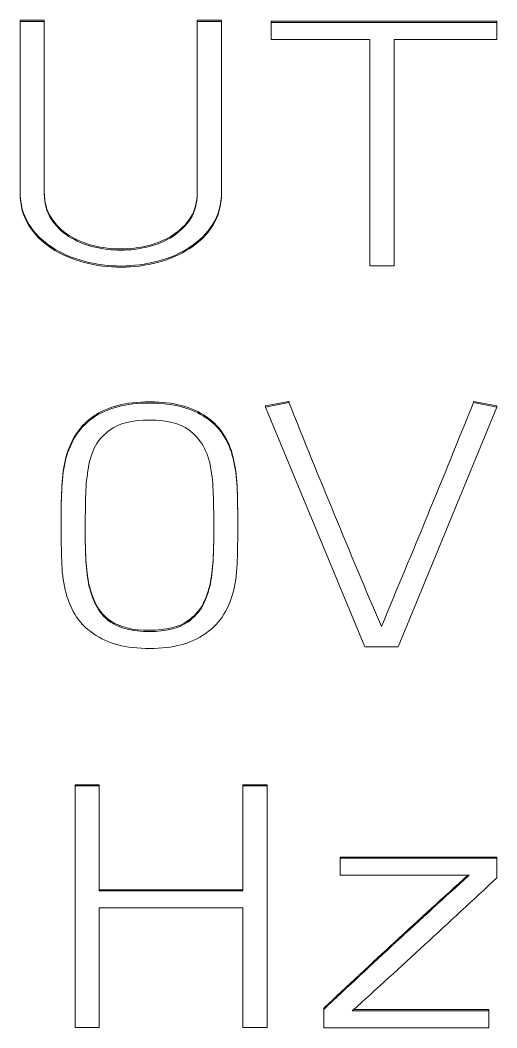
# Model space of a CAD drawing. Header units: millimetres. Extents: x 0 to 14510, y -7775 to 297.
# Drawn here: x 1446.68 to 1449.42, y -1896.81 to -1891.01 of the extents above; entities that cross this region are included whole.
import ezdxf

# ---------------------------------------------------------------- set-up
doc = ezdxf.new("R2010")
doc.units = ezdxf.units.MM
doc.layers.add('eProC - L2', color=41, linetype='Continuous', lineweight=20)

msp = doc.modelspace()

# ---------------------------------------------------------------- linework, layer by layer
at = {"layer": 'eProC - L2', "linetype": 'Continuous'}
for p, q in [((1446.6779, -1891.0207), (1446.6779, -1891.0136)), ((1446.6779, -1891.0136), (1446.8168, -1891.0136)), ((1446.8168, -1891.0207), (1446.8168, -1891.0136)), ((1447.6956, -1891.0207), (1447.6956, -1891.0136)), ((1447.6956, -1891.0136), (1447.8358, -1891.0136)), ((1447.8358, -1891.0207), (1447.8358, -1891.0136)), ((1446.6779, -1891.0207), (1446.8168, -1891.0207)), ((1447.6956, -1891.0207), (1447.8358, -1891.0207)), ((1448.1213, -1891.0263), (1448.1213, -1891.0192)), ((1448.1213, -1891.0192), (1449.4193, -1891.0192)), ((1448.1213, -1891.0263), (1449.4193, -1891.0263)), ((1448.1213, -1891.1244), (1448.1213, -1891.0263)), ((1449.4193, -1891.0263), (1449.4193, -1891.0192)), ((1449.4193, -1891.0263), (1449.4193, -1891.1244)), ((1448.6897, -1891.1244), (1448.1213, -1891.1244)), ((1448.6897, -1892.4266), (1448.6897, -1891.1244)), ((1449.4193, -1891.1244), (1448.8286, -1891.1244)), ((1448.8286, -1891.1244), (1448.8286, -1892.4266)), ((1448.8286, -1892.4266), (1448.6897, -1892.4266)), ((1448.0894, -1893.2328), (1448.2234, -1893.2061)), ((1448.0894, -1893.2399), (1448.2234, -1893.2132)), ((1448.2234, -1893.2132), (1448.2234, -1893.2061)), ((1449.2852, -1893.2132), (1449.2852, -1893.2061)), ((1449.2852, -1893.2061), (1449.4193, -1893.2328)), ((1449.2852, -1893.2132), (1449.4193, -1893.2399)), ((1448.0894, -1893.2399), (1448.0894, -1893.2328)), ((1448.6593, -1894.6173), (1448.0894, -1893.2399)), ((1449.4193, -1893.2399), (1448.8519, -1894.6173)), ((1449.4193, -1893.2399), (1449.4193, -1893.2328)), ((1446.9131, -1893.9055), (1446.9131, -1893.9126)), ((1447.9294, -1893.9125), (1447.9294, -1893.9054)), ((1448.7556, -1894.5014), (1448.7556, -1894.4943)), ((1448.8519, -1894.6173), (1448.6593, -1894.6173)), ((1446.9951, -1895.4181), (1446.9951, -1895.4111)), ((1446.9951, -1895.4111), (1447.133, -1895.4111)), ((1446.9951, -1896.8066), (1446.9951, -1895.4181)), ((1446.9951, -1895.4181), (1447.133, -1895.4181)), ((1447.133, -1895.4181), (1447.133, -1895.4111)), ((1447.133, -1895.4181), (1447.133, -1896.0217)), ((1447.9593, -1895.4181), (1447.9593, -1895.4111)), ((1447.9593, -1895.4111), (1448.0985, -1895.4111)), ((1447.9593, -1895.4181), (1448.0985, -1895.4181)), ((1447.9593, -1896.0217), (1447.9593, -1895.4181)), ((1448.0985, -1895.4181), (1448.0985, -1895.4111)), ((1448.0985, -1895.4181), (1448.0985, -1896.8066)), ((1448.5175, -1895.834), (1448.5175, -1895.8269)), ((1448.5175, -1895.8269), (1449.4193, -1895.8269)), ((1448.5175, -1895.834), (1449.4193, -1895.834)), ((1448.5175, -1895.9315), (1448.5175, -1895.834)), ((1449.4193, -1895.834), (1449.4193, -1895.8269)), ((1449.4193, -1895.834), (1449.4193, -1895.9463)), ((1449.2605, -1895.9315), (1448.5175, -1895.9315)), ((1447.133, -1896.0146), (1447.9593, -1896.0146)), ((1447.133, -1896.0217), (1447.9593, -1896.0217)), ((1447.9593, -1896.1192), (1447.133, -1896.1192)), ((1447.133, -1896.1192), (1447.133, -1896.8066)), ((1447.9593, -1896.8066), (1447.9593, -1896.1192)), ((1448.4238, -1896.7035), (1448.4238, -1896.6964)), ((1448.4238, -1896.8093), (1448.4238, -1896.7035)), ((1448.5878, -1896.7118), (1449.3724, -1896.7118)), ((1448.5958, -1896.7047), (1449.3724, -1896.7047)), ((1449.3724, -1896.7118), (1449.3724, -1896.7047)), ((1449.3724, -1896.7118), (1449.3724, -1896.8093)), ((1447.133, -1896.8066), (1446.9951, -1896.8066)), ((1448.0985, -1896.8066), (1447.9593, -1896.8066)), ((1449.3724, -1896.8093), (1448.4238, -1896.8093))]:
    msp.add_line(p, q, dxfattribs=at)
for centre, radius, start, end in [((1507.0663, -1869.6491), 63.3831, 201.818124, 201.821825), ((1507.0663, -1869.6561), 63.3831, 201.818124, 203.078043), ((1320.2512, -1840.9161), 139.2292, 337.364287, 337.93744), ((1320.2512, -1840.9091), 139.2292, 337.936236, 337.93744), ((1486.182, -1936.7878), 55.0675, 132.10387, 133.28836), ((1486.182, -1936.7807), 55.0675, 132.1149, 133.28836), ((1403.0101, -1846.373), 67.9067, 312.158258, 313.111879)]:
    msp.add_arc(centre, radius, start, end, dxfattribs=at)
for points, knots in [([(1447.8358, -1891.0488), (1447.8358, -1891.3668), (1447.8358, -1891.6848), (1447.8358, -1892.0028), (1447.8358, -1892.0731), (1447.8187, -1892.1343), (1447.786, -1892.1871), (1447.753, -1892.2402), (1447.7087, -1892.2843), (1447.6537, -1892.3195), (1447.5988, -1892.3546), (1447.5384, -1892.3825), (1447.469, -1892.4001), (1447.3992, -1892.4178), (1447.3302, -1892.4279), (1447.1861, -1892.4279), (1447.1154, -1892.4186), (1447.046, -1892.4001), (1446.9781, -1892.382), (1446.915, -1892.3556), (1446.86, -1892.3195), (1446.8056, -1892.2838), (1446.7604, -1892.2398), (1446.7277, -1892.1871), (1446.6947, -1892.1339), (1446.6779, -1892.0731), (1446.6779, -1892.0028), (1446.6779, -1891.673), (1446.6779, -1891.3433), (1446.6779, -1891.0136)], [0.0106644, 0.0106644, 0.0106644, 0.0106644, 0.299878, 0.299878, 0.299878, 0.3571739, 0.3571739, 0.3571739, 0.406703, 0.406703, 0.406703, 0.453528, 0.453528, 0.453528, 0.4998947, 0.4998947, 0.5462615, 0.5462615, 0.5462615, 0.5933181, 0.5933181, 0.5933181, 0.642824, 0.642824, 0.642824, 0.7001453, 0.7001453, 0.7001453, 1, 1, 1, 1]), ([(1447.8358, -1891.0207), (1447.8358, -1891.3504), (1447.8358, -1891.6801), (1447.8358, -1892.0098), (1447.8358, -1892.0802), (1447.8187, -1892.1413), (1447.786, -1892.1941), (1447.753, -1892.2473), (1447.7087, -1892.2914), (1447.6537, -1892.3266), (1447.5988, -1892.3617), (1447.5384, -1892.3895), (1447.469, -1892.4071), (1447.3992, -1892.4248), (1447.3302, -1892.4349), (1447.1861, -1892.4349), (1447.1154, -1892.4257), (1447.046, -1892.4071), (1446.9781, -1892.389), (1446.915, -1892.3627), (1446.86, -1892.3266), (1446.8056, -1892.2909), (1446.7604, -1892.2469), (1446.7277, -1892.1941), (1446.6947, -1892.141), (1446.6779, -1892.0802), (1446.6779, -1892.0098), (1446.6779, -1891.6801), (1446.6779, -1891.3504), (1446.6779, -1891.0207)], [0, 0, 0, 0, 0.299878, 0.299878, 0.299878, 0.357174, 0.357174, 0.357174, 0.406703, 0.406703, 0.406703, 0.453528, 0.453528, 0.453528, 0.499895, 0.499895, 0.546261, 0.546261, 0.546261, 0.593318, 0.593318, 0.593318, 0.642824, 0.642824, 0.642824, 0.700145, 0.700145, 0.700145, 1, 1, 1, 1]), ([(1446.8168, -1891.0207), (1446.8168, -1891.3507), (1446.8168, -1891.6807), (1446.8168, -1892.0108), (1446.8168, -1892.0672), (1446.8299, -1892.1154), (1446.8561, -1892.1562), (1446.882, -1892.1966), (1446.915, -1892.2312), (1446.9569, -1892.2571), (1446.9995, -1892.2834), (1447.046, -1892.3043), (1447.1508, -1892.3303), (1447.2045, -1892.3368), (1447.3092, -1892.3368), (1447.3616, -1892.3303), (1447.414, -1892.3173), (1447.4676, -1892.304), (1447.5149, -1892.284), (1447.5555, -1892.2571), (1447.5961, -1892.2302), (1447.6314, -1892.1969), (1447.6838, -1892.1154), (1447.6956, -1892.0672), (1447.6956, -1892.0108), (1447.6956, -1891.6807), (1447.6956, -1891.3507), (1447.6956, -1891.0207)], [0, 0, 0, 0, 0.331071, 0.331071, 0.331071, 0.380952, 0.380952, 0.380952, 0.422597, 0.422597, 0.422597, 0.461701, 0.461701, 0.500804, 0.500804, 0.538001, 0.538001, 0.538001, 0.577326, 0.577326, 0.577326, 0.623145, 0.623145, 0.668965, 0.668965, 0.668965, 1, 1, 1, 1]), ([(1446.8168, -1891.975), (1446.8168, -1891.9846), (1446.8168, -1891.9941), (1446.8168, -1892.0037), (1446.8168, -1892.0602), (1446.8299, -1892.1083), (1446.8561, -1892.1491), (1446.882, -1892.1895), (1446.915, -1892.2241), (1446.9569, -1892.25), (1446.9995, -1892.2764), (1447.046, -1892.2973), (1447.1508, -1892.3232), (1447.2045, -1892.3297), (1447.3092, -1892.3297), (1447.3616, -1892.3232), (1447.414, -1892.3102), (1447.4676, -1892.297), (1447.5149, -1892.2769), (1447.5555, -1892.25), (1447.5961, -1892.2231), (1447.6314, -1892.1898), (1447.6838, -1892.1083), (1447.6956, -1892.0602), (1447.6956, -1892.0037), (1447.6956, -1891.9942), (1447.6956, -1891.9846), (1447.6956, -1891.9751)], [0.3214772, 0.3214772, 0.3214772, 0.3214772, 0.3310706, 0.3310706, 0.3310706, 0.3809523, 0.3809523, 0.3809523, 0.4225967, 0.4225967, 0.4225967, 0.4617005, 0.4617005, 0.5008044, 0.5008044, 0.5380008, 0.5380008, 0.5380008, 0.5773255, 0.5773255, 0.5773255, 0.6231451, 0.6231451, 0.6689646, 0.6689646, 0.6689646, 0.6785221, 0.6785221, 0.6785221, 0.6785221]), ([(1447.0979, -1893.3006), (1447.1779, -1893.244), (1447.2866, -1893.216), (1447.5585, -1893.216), (1447.6665, -1893.2445), (1447.7472, -1893.3006), (1447.7938, -1893.333), (1447.8292, -1893.3706), (1447.8539, -1893.4129), (1447.8791, -1893.456), (1447.8968, -1893.5031), (1447.9176, -1893.6061), (1447.9255, -1893.6613), (1447.9268, -1893.722), (1447.928, -1893.7818), (1447.9294, -1893.8453), (1447.9294, -1893.9125), (1447.9294, -1893.9195), (1447.9294, -1893.9266), (1447.9294, -1893.9337), (1447.9294, -1894.0008), (1447.9281, -1894.0643), (1447.9255, -1894.1821), (1447.9176, -1894.2382), (1447.8942, -1894.3413), (1447.8747, -1894.3882), (1447.85, -1894.4305), (1447.8246, -1894.4739), (1447.7875, -1894.5106), (1447.742, -1894.5428), (1447.6626, -1894.5989), (1447.5572, -1894.6274), (1447.2866, -1894.6274), (1447.1799, -1894.5998), (1447.1005, -1894.5428), (1447.0547, -1894.5098), (1447.0172, -1894.4738), (1446.9925, -1894.4305), (1446.9682, -1894.3881), (1446.9495, -1894.3413), (1446.9365, -1894.2897), (1446.9236, -1894.2384), (1446.9183, -1894.1821), (1446.917, -1894.1232), (1446.9157, -1894.0643), (1446.9131, -1894.0008), (1446.9131, -1893.9337), (1446.9131, -1893.9266), (1446.9131, -1893.9195), (1446.9131, -1893.9125), (1446.9131, -1893.8453), (1446.9144, -1893.7818), (1446.917, -1893.722), (1446.9197, -1893.6613), (1446.9248, -1893.6061), (1446.9365, -1893.5546), (1446.9483, -1893.5029), (1446.9678, -1893.4561), (1446.9925, -1893.4129), (1447.0168, -1893.3704), (1447.0523, -1893.3328), (1447.0979, -1893.3006)], [0, 0, 0, 0, 0.070024, 0.070024, 0.139381, 0.139381, 0.139381, 0.177142, 0.177142, 0.177142, 0.220836, 0.220836, 0.264531, 0.264531, 0.264531, 0.317346, 0.317346, 0.317346, 0.323214, 0.323214, 0.323214, 0.369746, 0.369746, 0.416279, 0.416279, 0.462811, 0.462811, 0.462811, 0.500708, 0.500708, 0.500708, 0.569053, 0.569053, 0.638725, 0.638725, 0.638725, 0.676622, 0.676622, 0.676622, 0.717242, 0.717242, 0.717242, 0.763629, 0.763629, 0.763629, 0.816193, 0.816193, 0.816193, 0.822061, 0.822061, 0.822061, 0.87488, 0.87488, 0.87488, 0.921504, 0.921504, 0.921504, 0.962384, 0.962384, 0.962384, 1, 1, 1, 1]), ([(1447.0979, -1893.2936), (1447.1779, -1893.237), (1447.2866, -1893.2089), (1447.5585, -1893.2089), (1447.6665, -1893.2374), (1447.7472, -1893.2936), (1447.7938, -1893.326), (1447.8292, -1893.3635), (1447.8539, -1893.4058), (1447.8791, -1893.4489), (1447.8968, -1893.496), (1447.9176, -1893.599), (1447.9255, -1893.6542), (1447.9268, -1893.715), (1447.928, -1893.7748), (1447.9294, -1893.8383), (1447.9294, -1893.9054)], [0, 0, 0, 0, 0.0700239, 0.0700239, 0.139381, 0.139381, 0.139381, 0.177142, 0.177142, 0.177142, 0.2208363, 0.2208363, 0.2645306, 0.2645306, 0.2645306, 0.3173458, 0.3173458, 0.3173458, 0.3173458]), ([(1446.9131, -1893.9055), (1446.9131, -1893.9055), (1446.9131, -1893.9055), (1446.9131, -1893.9054), (1446.9131, -1893.8383), (1446.9144, -1893.7748), (1446.917, -1893.715), (1446.9197, -1893.6543), (1446.9248, -1893.599), (1446.9365, -1893.5475), (1446.9483, -1893.4958), (1446.9678, -1893.4491), (1446.9925, -1893.4058), (1447.0168, -1893.3634), (1447.0523, -1893.3258), (1447.0979, -1893.2936)], [0.8220351, 0.8220351, 0.8220351, 0.8220351, 0.822061, 0.822061, 0.822061, 0.8748802, 0.8748802, 0.8748802, 0.9215037, 0.9215037, 0.9215037, 0.9623838, 0.9623838, 0.9623838, 1, 1, 1, 1]), ([(1447.1981, -1894.4756), (1447.2511, -1894.5117), (1447.3243, -1894.5308), (1447.4219, -1894.5299), (1447.5168, -1894.529), (1447.591, -1894.5124), (1447.6418, -1894.4756), (1447.6777, -1894.4495), (1447.7082, -1894.4185), (1447.7277, -1894.3808), (1447.7468, -1894.3439), (1447.7628, -1894.3017), (1447.7719, -1894.2548), (1447.7808, -1894.2087), (1447.7862, -1894.1582), (1447.7888, -1894.1039), (1447.7914, -1894.0496), (1447.7914, -1893.9925), (1447.7914, -1893.9337), (1447.7914, -1893.9266), (1447.7914, -1893.9195), (1447.7914, -1893.9125), (1447.7914, -1893.8499), (1447.7901, -1893.792), (1447.7888, -1893.7377), (1447.7875, -1893.6834), (1447.781, -1893.6328), (1447.7732, -1893.5868), (1447.7653, -1893.5399), (1447.7511, -1893.4984), (1447.7303, -1893.4626), (1447.7096, -1893.427), (1447.6821, -1893.3954), (1447.647, -1893.3696), (1447.5946, -1893.3312), (1447.5195, -1893.3135), (1447.323, -1893.3135), (1447.2462, -1893.3319), (1447.1955, -1893.3696), (1447.16, -1893.396), (1447.1304, -1893.4267), (1447.1109, -1893.4626), (1447.0915, -1893.4981), (1447.0784, -1893.5399), (1447.0706, -1893.5868), (1447.0629, -1893.6329), (1447.0562, -1893.6834), (1447.0549, -1893.7377), (1447.0536, -1893.792), (1447.0523, -1893.8499), (1447.0523, -1893.9125), (1447.0523, -1893.9195), (1447.0523, -1893.9266), (1447.0523, -1893.9337), (1447.0523, -1893.9925), (1447.0523, -1894.0496), (1447.0549, -1894.1039), (1447.0575, -1894.1581), (1447.0627, -1894.2088), (1447.0719, -1894.2548), (1447.0811, -1894.3017), (1447.0953, -1894.344), (1447.1148, -1894.3808), (1447.1346, -1894.4181), (1447.1616, -1894.4508), (1447.1981, -1894.4756)], [0, 0, 0, 0, 0.057451, 0.057451, 0.057451, 0.113996, 0.113996, 0.113996, 0.151915, 0.151915, 0.151915, 0.19542, 0.19542, 0.19542, 0.24605, 0.24605, 0.24605, 0.302965, 0.302965, 0.302965, 0.310041, 0.310041, 0.310041, 0.368494, 0.368494, 0.368494, 0.419101, 0.419101, 0.419101, 0.461981, 0.461981, 0.461981, 0.498984, 0.498984, 0.498984, 0.556787, 0.556787, 0.615362, 0.615362, 0.615362, 0.652552, 0.652552, 0.652552, 0.695271, 0.695271, 0.695271, 0.745877, 0.745877, 0.745877, 0.80433, 0.80433, 0.80433, 0.811406, 0.811406, 0.811406, 0.868321, 0.868321, 0.868321, 0.918952, 0.918952, 0.918952, 0.962387, 0.962387, 0.962387, 1, 1, 1, 1]), ([(1447.1981, -1894.4685), (1447.2511, -1894.5046), (1447.3243, -1894.5237), (1447.4219, -1894.5228), (1447.5168, -1894.5219), (1447.591, -1894.5053), (1447.6418, -1894.4685), (1447.6777, -1894.4425), (1447.7082, -1894.4115), (1447.7277, -1894.3738), (1447.7468, -1894.3368), (1447.7628, -1894.2946), (1447.7719, -1894.2477), (1447.7808, -1894.2017), (1447.7862, -1894.1511), (1447.7888, -1894.0968), (1447.7914, -1894.0425), (1447.7914, -1893.9855), (1447.7914, -1893.9266), (1447.7914, -1893.92), (1447.7914, -1893.9135), (1447.7914, -1893.9069)], [0, 0, 0, 0, 0.0574505, 0.0574505, 0.0574505, 0.1139963, 0.1139963, 0.1139963, 0.1519147, 0.1519147, 0.1519147, 0.1954204, 0.1954204, 0.1954204, 0.2460503, 0.2460503, 0.2460503, 0.3029652, 0.3029652, 0.3029652, 0.3095449, 0.3095449, 0.3095449, 0.3095449]), ([(1447.0523, -1893.9262), (1447.0523, -1893.9263), (1447.0523, -1893.9265), (1447.0523, -1893.9266), (1447.0523, -1893.9855), (1447.0523, -1894.0425), (1447.0549, -1894.0968), (1447.0575, -1894.1511), (1447.0627, -1894.2017), (1447.0719, -1894.2477), (1447.0811, -1894.2946), (1447.0953, -1894.337), (1447.1148, -1894.3738), (1447.1346, -1894.4111), (1447.1616, -1894.4437), (1447.1981, -1894.4685)], [0.8112742, 0.8112742, 0.8112742, 0.8112742, 0.8114056, 0.8114056, 0.8114056, 0.8683206, 0.8683206, 0.8683206, 0.9189516, 0.9189516, 0.9189516, 0.962387, 0.962387, 0.962387, 1, 1, 1, 1])]:
    msp.add_open_spline(points, degree=3, knots=knots, dxfattribs=at)
msp.add_open_spline([(1447.6956, -1891.926), (1447.6956, -1891.6219), (1447.6956, -1891.3178), (1447.6956, -1891.0136)], degree=3, dxfattribs=at)

doc.saveas('drawing.dxf')
